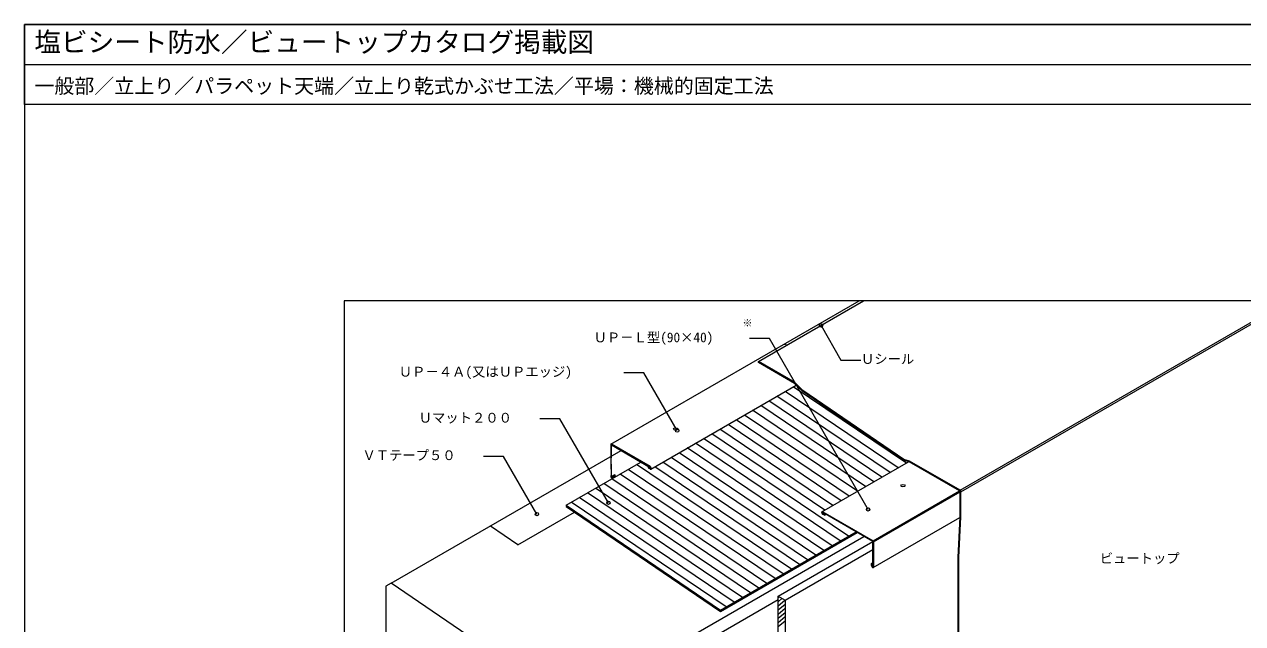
# Model space of a CAD drawing. Units: millimetres, scale not verified. Extents: x -1380 to 1380, y -955 to 955.
# Drawn here: x -1380 to 449, y 56 to 955 of the extents above; entities that cross this region are included whole.
import ezdxf
from ezdxf.enums import TextEntityAlignment as Align

# ---------------------------------------------------------------- set-up
doc = ezdxf.new("R2010")
doc.units = ezdxf.units.MM
doc.header["$LTSCALE"] = 3
doc.linetypes.add('USER2', pattern=[9.525, 6.35, -3.175])
for name, color, linetype, lineweight in [('0-0_0', 7, 'Continuous', 18), ('0-1_WAKU', 7, 'Continuous', 18), ('0-2_KUTAI', 3, 'Continuous', 18), ('0-3_BOUSUI', 1, 'Continuous', 18), ('0-4_MOJI', 7, 'Continuous', 18), ('0-5_HATCH', 9, 'Continuous', 18), ('0-6_KANAMONO', 4, 'Continuous', 18), ('0-7_BUHIN', 7, 'Continuous', 9), ('0-8_kanamono2', 3, 'USER2', 18)]:
    doc.layers.add(name, color=color, linetype=linetype, lineweight=lineweight)
doc.styles.add('ＭＳ ゴシック', font='')
doc.styles.get('ＭＳ ゴシック').set_extended_font_data('MS Gothic')

msp = doc.modelspace()

# ---------------------------------------------------------------- linework, layer by layer
at = {"layer": '0-0_0'}
msp.add_line((-1380, 895), (1380, 895), dxfattribs=at)
msp.add_lwpolyline([(-900, -660), (900, -660), (900, 540), (-900, 540)], close=True, dxfattribs=at)
at = {"layer": '0-1_WAKU'}
for points in [[(1380, 835), (-1380, 835), (-1380, 955), (1380, 955)], [(-1380, -955), (1380, -955), (1380, 955), (-1380, 955)]]:
    msp.add_lwpolyline(points, close=True, dxfattribs=at)
at = {"layer": '0-2_KUTAI'}
for p, q in [((-829.237, 116.305), (-484.328, 315.438)), ((-559.969, -67.423), (-119.902, 186.65)), ((-551.709, -83.059), (-248.6, 91.941))]:
    msp.add_line(p, q, dxfattribs=at)
msp.add_lwpolyline([(-681.613, -148.059), (-612.331, -188.059), (-608.001, -170.559), (-595.01, -178.059), (-595.01, -198.059), (-551.709, -223.059), (-551.709, -83.059), (-559.969, -67.423), (-829.237, 116.305), (-837.497, 111.941), (-837.497, -660)], dxfattribs=at)
at = {"layer": '0-3_BOUSUI'}
for p, q in [((-278.045, 448.941), (-120.326, 540)), ((24.578, 255.835), (516.766, 540)), ((25.93, 253.493), (522.174, 540)), ((-239.586, 475.059), (-234.744, 473.941)), ((-278.045, 447.441), (-278.045, 448.941)), ((-566.499, 233.578), (-454.52, 298.229)), ((-639.123, 174.04), (-554.109, 223.124)), ((-566.499, 233.578), (-566.499, 231.578)), ((-639.123, 174.04), (-680.425, 202.221)), ((-335.309, 73.832), (-129.902, 192.424))]:
    msp.add_line(p, q, dxfattribs=at)
for points in [[(68.717, -230.762), (31.987, -209.556), (31.563, -208.678), (31.087, -206.909), (27.543, -181.655), (22.899, -114.388), (22.899, 154.71), (25.93, 216.022), (25.93, 253.493), (25.534, 254.826), (24.578, 255.835), (-51.294, 299.64), (-59.693, 301.89), (-211.355, 405.373), (-223.337, 417.355), (-278.045, 448.941)], [(68.717, -232.262), (30.991, -210.481), (30.34, -209.133), (29.812, -207.169), (26.251, -181.79), (21.6, -114.433), (21.6, 154.742), (24.631, 216.054), (24.631, 253.304), (24.377, 254.158), (23.765, 254.804), (-51.796, 298.429), (-60.242, 300.693), (-212.187, 404.368), (-224.135, 416.316), (-278.045, 447.441)], [(-566.499, 233.578), (-335.309, 75.832), (-131.634, 193.424)], [(-566.499, 231.578), (-335.309, 73.832), (-335.309, 75.832)]]:
    msp.add_lwpolyline(points, dxfattribs=at)
at = {"layer": '0-4_MOJI'}
for p, q in [((-184.198, 503.124), (-154.198, 451.162)), ((-261.639, 483.553), (-291.639, 483.553)), ((-113.631, 227.196), (-261.639, 483.553)), ((-154.198, 451.162), (-124.198, 451.162)), ((-450.09, 432.074), (-480.09, 432.074)), ((-400.09, 345.472), (-450.09, 432.074)), ((-576.128, 362.991), (-606.128, 362.991)), ((-503.402, 237.026), (-576.128, 362.991)), ((-660.652, 306.723), (-690.652, 306.723)), ((-610.652, 220.121), (-660.652, 306.723))]:
    msp.add_line(p, q, dxfattribs=at)
for centre in [(-184.198, 503.124), (-400.09, 345.472), (-503.402, 237.026), (-610.652, 220.121), (-113.631, 227.196)]:
    msp.add_circle(centre, 2.5, dxfattribs=at)
at = {"layer": '0-5_HATCH'}
for p, q in [((-68.334, 289.606), (-238.03, 404.068)), ((-56.097, 296.671), (-225.794, 411.133)), ((-92.808, 275.476), (-262.504, 389.938)), ((-80.571, 282.541), (-250.267, 397.003)), ((-129.518, 254.281), (-299.215, 368.743)), ((-117.281, 261.346), (-286.978, 375.808)), ((-105.044, 268.411), (-274.741, 382.873)), ((-166.229, 233.086), (-335.926, 347.548)), ((-153.992, 240.151), (-323.689, 354.613)), ((-141.755, 247.216), (-311.452, 361.678)), ((-143.065, 186.824), (-360.4, 333.418)), ((-178.466, 226.021), (-348.163, 340.483)), ((-179.776, 165.629), (-397.111, 312.223)), ((-167.539, 172.694), (-384.874, 319.288)), ((-155.302, 179.759), (-372.637, 326.353)), ((-228.724, 137.369), (-461.357, 294.282)), ((-204.25, 151.499), (-421.585, 298.093)), ((-192.013, 158.564), (-409.348, 305.158)), ((-253.198, 123.239), (-485.831, 280.152)), ((-240.961, 130.304), (-473.594, 287.217)), ((-216.487, 144.434), (-433.822, 291.028)), ((-289.909, 102.044), (-522.542, 258.957)), ((-277.672, 109.109), (-510.305, 266.022)), ((-265.435, 116.174), (-498.068, 273.087)), ((-326.62, 80.848), (-559.253, 237.761)), ((-314.383, 87.913), (-547.016, 244.826)), ((-302.146, 94.979), (-534.779, 251.891)), ((-248.6, 94.882), (-247.147, 96.102)), ((-248.6, 88.665), (-242.758, 93.568)), ((-248.6, 82.448), (-238.368, 91.034)), ((-248.6, 76.231), (-238.208, 84.951)), ((-248.6, 70.014), (-238.208, 78.734)), ((-248.6, 63.797), (-238.208, 72.517)), ((-248.6, 57.58), (-238.208, 66.3)), ((-248.6, 51.363), (-238.208, 60.083))]:
    msp.add_line(p, q, dxfattribs=at)
at = {"layer": '0-6_KANAMONO'}
for p, q in [((-499.494, 325.002), (-127.106, 540)), ((-439.57, 287.71), (-221.456, 413.637)), ((-499.748, 324.441), (-499.748, 306.536)), ((-440.641, 291.316), (-498.882, 324.941)), ((-182.771, 223.536), (-52.653, 298.659)), ((-443.456, 290.541), (-442.33, 291.191)), ((-106.139, 179.804), (23.765, 254.804)), ((-105.273, 178.304), (24.631, 253.304)), ((-181.7, 223.429), (-106.139, 179.804)), ((-178.885, 219.404), (-177.759, 220.054)), ((-178.885, 218.304), (-176.807, 219.504)), ((-105.717, 140.073), (24.401, 215.197)), ((-105.273, 178.304), (-105.273, 141.054)), ((-108.304, 146.054), (-106.226, 147.254)), ((-107.351, 145.504), (-106.226, 146.154))]:
    msp.add_line(p, q, dxfattribs=at)
for points in [[(-498.795, 307.086), (-498.795, 323.791), (-440.641, 290.216)], [(-440.641, 288.916), (-443.456, 290.541), (-443.456, 289.441), (-440.641, 287.816)], [(-106.226, 141.604), (-106.226, 178.754), (-181.7, 222.329)], [(-181.7, 221.029), (-178.885, 219.404), (-178.885, 218.304), (-181.7, 219.929)], [(-108.304, 142.804), (-108.304, 146.054), (-107.351, 145.504), (-107.351, 142.254)]]:
    msp.add_lwpolyline(points, dxfattribs=at)
for centre, radius, start, end in [((-498.817, 324.45), 0.93, 165.86539, 180.5764), ((-499.134, 324.533), 0.603, 145.14004, 166.17422), ((-499.277, 324.63), 0.431, 120.26843, 144.81701), ((-499.28, 324.626), 0.432, 95.22559, 119.68897), ((-499.268, 324.454), 0.605, 73.86419, 94.82155), ((-499.359, 324.13), 0.942, 59.51297, 74.04524), ((-441.87, 289.22), 2.429, 48.4431, 59.62249), ((-441.098, 289.437), 0.902, 48.4431, 59.62249), ((-440.331, 289.443), 0.612, 239.51297, 254.04524), ((-439.805, 289.236), 1.648, 239.51297, 254.04524), ((-441.278, 289.232), 1.176, 38.40443, 48.49452), ((-440.39, 289.232), 0.393, 253.86419, 274.82155), ((-441.437, 289.105), 1.379, 30.04574, 38.43673), ((-440.382, 289.12), 0.281, 275.22559, 299.68897), ((-442.357, 288.666), 3.167, 38.40443, 48.49452), ((-439.964, 288.668), 1.058, 253.86419, 274.82155), ((-441.399, 289.126), 1.336, 21.42951, 30.08802), ((-440.384, 289.118), 0.28, 300.26843, 324.81701), ((-440.477, 289.181), 0.392, 325.14004, 346.17422), ((-441.253, 289.18), 1.18, 11.52355, 21.5775), ((-440.983, 289.235), 0.904, 0.38937, 11.54503), ((-440.683, 289.235), 0.605, 345.86539, 0.5764), ((-442.783, 288.326), 3.712, 30.04574, 38.43673), ((-439.944, 288.367), 0.756, 275.22559, 299.68897), ((-442.683, 288.381), 3.598, 21.42951, 30.08802), ((-439.949, 288.36), 0.753, 300.26843, 324.81701), ((-442.289, 288.527), 3.178, 11.52355, 21.5775), ((-440.199, 288.529), 1.054, 325.14004, 346.17422), ((-441.56, 288.674), 2.434, 0.38937, 11.54503), ((-440.753, 288.674), 1.628, 345.86539, 0.5764), ((-181.588, 222.571), 1.628, 165.86539, 180.5764), ((-180.781, 222.571), 2.434, 180.38937, 191.54503), ((-182.142, 222.716), 1.054, 145.14004, 166.17422), ((-180.052, 222.719), 3.178, 191.52355, 201.5775), ((-182.392, 222.885), 0.753, 120.26843, 144.81701), ((-179.658, 222.864), 3.598, 201.42951, 210.08802), ((-182.397, 222.879), 0.756, 95.22559, 119.68897), ((-179.558, 222.919), 3.712, 210.04574, 218.43673), ((-182.377, 222.577), 1.058, 73.86419, 94.82155), ((-179.984, 222.579), 3.167, 218.40443, 228.49452), ((-181.658, 222.011), 0.605, 165.86539, 180.5764), ((-181.358, 222.011), 0.904, 180.38937, 191.54503), ((-181.088, 222.065), 1.18, 191.52355, 201.5775), ((-181.864, 222.065), 0.392, 145.14004, 166.17422), ((-181.957, 222.127), 0.28, 120.26843, 144.81701), ((-180.942, 222.12), 1.336, 201.42951, 210.08802), ((-181.959, 222.125), 0.281, 95.22559, 119.68897), ((-180.904, 222.14), 1.379, 210.04574, 218.43673), ((-182.536, 222.01), 1.648, 59.51297, 74.04524), ((-180.471, 222.025), 2.429, 228.4431, 239.62249), ((-181.063, 222.014), 1.176, 218.40443, 228.49452), ((-181.951, 222.013), 0.393, 73.86419, 94.82155), ((-182.01, 221.802), 0.612, 59.51297, 74.04524), ((-181.243, 221.808), 0.902, 228.4431, 239.62249), ((-106.841, 178.607), 1.388, 48.4431, 59.62249), ((-107.119, 178.291), 1.81, 38.40443, 48.49452), ((-107.363, 178.096), 2.121, 30.04574, 38.43673), ((-107.305, 178.127), 2.056, 21.42951, 30.08802), ((-107.08, 178.211), 1.816, 11.52355, 21.5775), ((-106.664, 178.295), 1.391, 0.38937, 11.54503), ((-105.87, 142.821), 2.434, 180.38937, 191.54503), ((-105.141, 142.969), 3.178, 191.52355, 201.5775), ((-104.747, 143.114), 3.598, 201.42951, 210.08802), ((-104.647, 143.169), 3.712, 210.04574, 218.43673), ((-105.073, 142.829), 3.167, 218.40443, 228.49452), ((-106.447, 142.261), 0.904, 180.38937, 191.54503), ((-106.177, 142.315), 1.18, 191.52355, 201.5775), ((-106.03, 142.37), 1.336, 201.42951, 210.08802), ((-105.993, 142.39), 1.379, 210.04574, 218.43673), ((-105.56, 142.275), 2.429, 228.4431, 239.62249), ((-106.151, 142.264), 1.176, 218.40443, 228.49452), ((-106.332, 142.058), 0.902, 228.4431, 239.62249), ((-105.953, 141.599), 1.648, 239.51297, 254.04524), ((-106.478, 141.807), 0.612, 239.51297, 254.04524), ((-106.537, 141.596), 0.393, 253.86419, 274.82155), ((-106.53, 141.484), 0.281, 275.22559, 299.68897), ((-106.111, 141.032), 1.058, 253.86419, 274.82155), ((-106.532, 141.482), 0.28, 300.26843, 324.81701), ((-106.624, 141.544), 0.392, 325.14004, 346.17422), ((-106.83, 141.598), 0.605, 345.86539, 0.5764), ((-106.091, 140.73), 0.756, 275.22559, 299.68897), ((-106.097, 140.724), 0.753, 300.26843, 324.81701), ((-106.346, 140.893), 1.054, 325.14004, 346.17422), ((-106.901, 141.038), 1.628, 345.86539, 0.5764)]:
    msp.add_arc(centre, radius, start, end, dxfattribs=at)
for centre in [(-402.444, 347.662), (-61.277, 262.739)]:
    msp.add_ellipse(centre, major_axis=(-3.184, 0), ratio=0.57735, dxfattribs=at)
at = {"layer": '0-7_BUHIN'}
for p, q in [((-248.6, 96.941), (-106.56, 178.948)), ((-238.208, 90.941), (-106.226, 167.141))]:
    msp.add_line(p, q, dxfattribs=at)
msp.add_lwpolyline([(-248.6, -352.959), (-248.6, 96.941), (-238.208, 90.941), (-238.208, -358.959)], close=True, dxfattribs=at)
at = {"layer": '0-8_kanamono2'}
msp.add_line((-499.748, 306.536), (-499.748, 276.441), dxfattribs=at)
msp.add_lwpolyline([(-498.269, 274.88), (-492.758, 278.062), (-493.431, 279.229), (-498.795, 276.132), (-498.795, 307.086)], dxfattribs=at)
for centre, radius, start, end in [((-498.356, 276.45), 1.391, 180.38937, 191.54503), ((-497.94, 276.535), 1.816, 191.52355, 201.5775), ((-497.715, 276.618), 2.056, 201.42951, 210.08802), ((-497.658, 276.649), 2.121, 210.04574, 218.43673), ((-497.901, 276.455), 1.81, 218.40443, 228.49452), ((-498.18, 276.138), 1.388, 228.4431, 239.62249), ((-498.404, 275.752), 0.942, 239.51297, 254.04524), ((-498.495, 275.428), 0.605, 253.86419, 274.82155), ((-498.483, 275.256), 0.432, 275.22559, 299.68897)]:
    msp.add_arc(centre, radius, start, end, dxfattribs=at)

# ---------------------------------------------------------------- texts
at = {"layer": '0-1_WAKU', "style": 'ＭＳ ゴシック'}
for s, height, p in [('塩ビシート防水／ビュートップカタログ掲載図', 29.33, (-1365, 905)), ('一般部／立上り／パラペット天端／立上り乾式かぶせ工法／平場：機械的固定工法', 21.99, (-1365, 845))]:
    msp.add_text(s, height=height, dxfattribs=at).set_placement(p, align=Align.BOTTOM_LEFT)
at = {"layer": '0-4_MOJI', "style": 'ＭＳ ゴシック'}
for s, height, p in [('※', 11, (-302.144, 497.973)), ('ＵＰ－Ｌ型(90×40)', 14.66, (-525.547, 473.553)), ('Ｕシール', 14.66, (-124.198, 441.162)), ('ＵＰ－４Ａ(又はＵＰエッジ)', 14.66, (-817.958, 422.074)), ('Ｕマット２００', 14.66, (-788.057, 352.991)), ('ＶＴテープ５０', 14.66, (-872.581, 296.723)), ('ビュートップ', 14.66, (234.195, 142.038))]:
    msp.add_text(s, height=height, dxfattribs=at).set_placement(p, align=Align.BOTTOM_LEFT)

doc.saveas('drawing.dxf')
